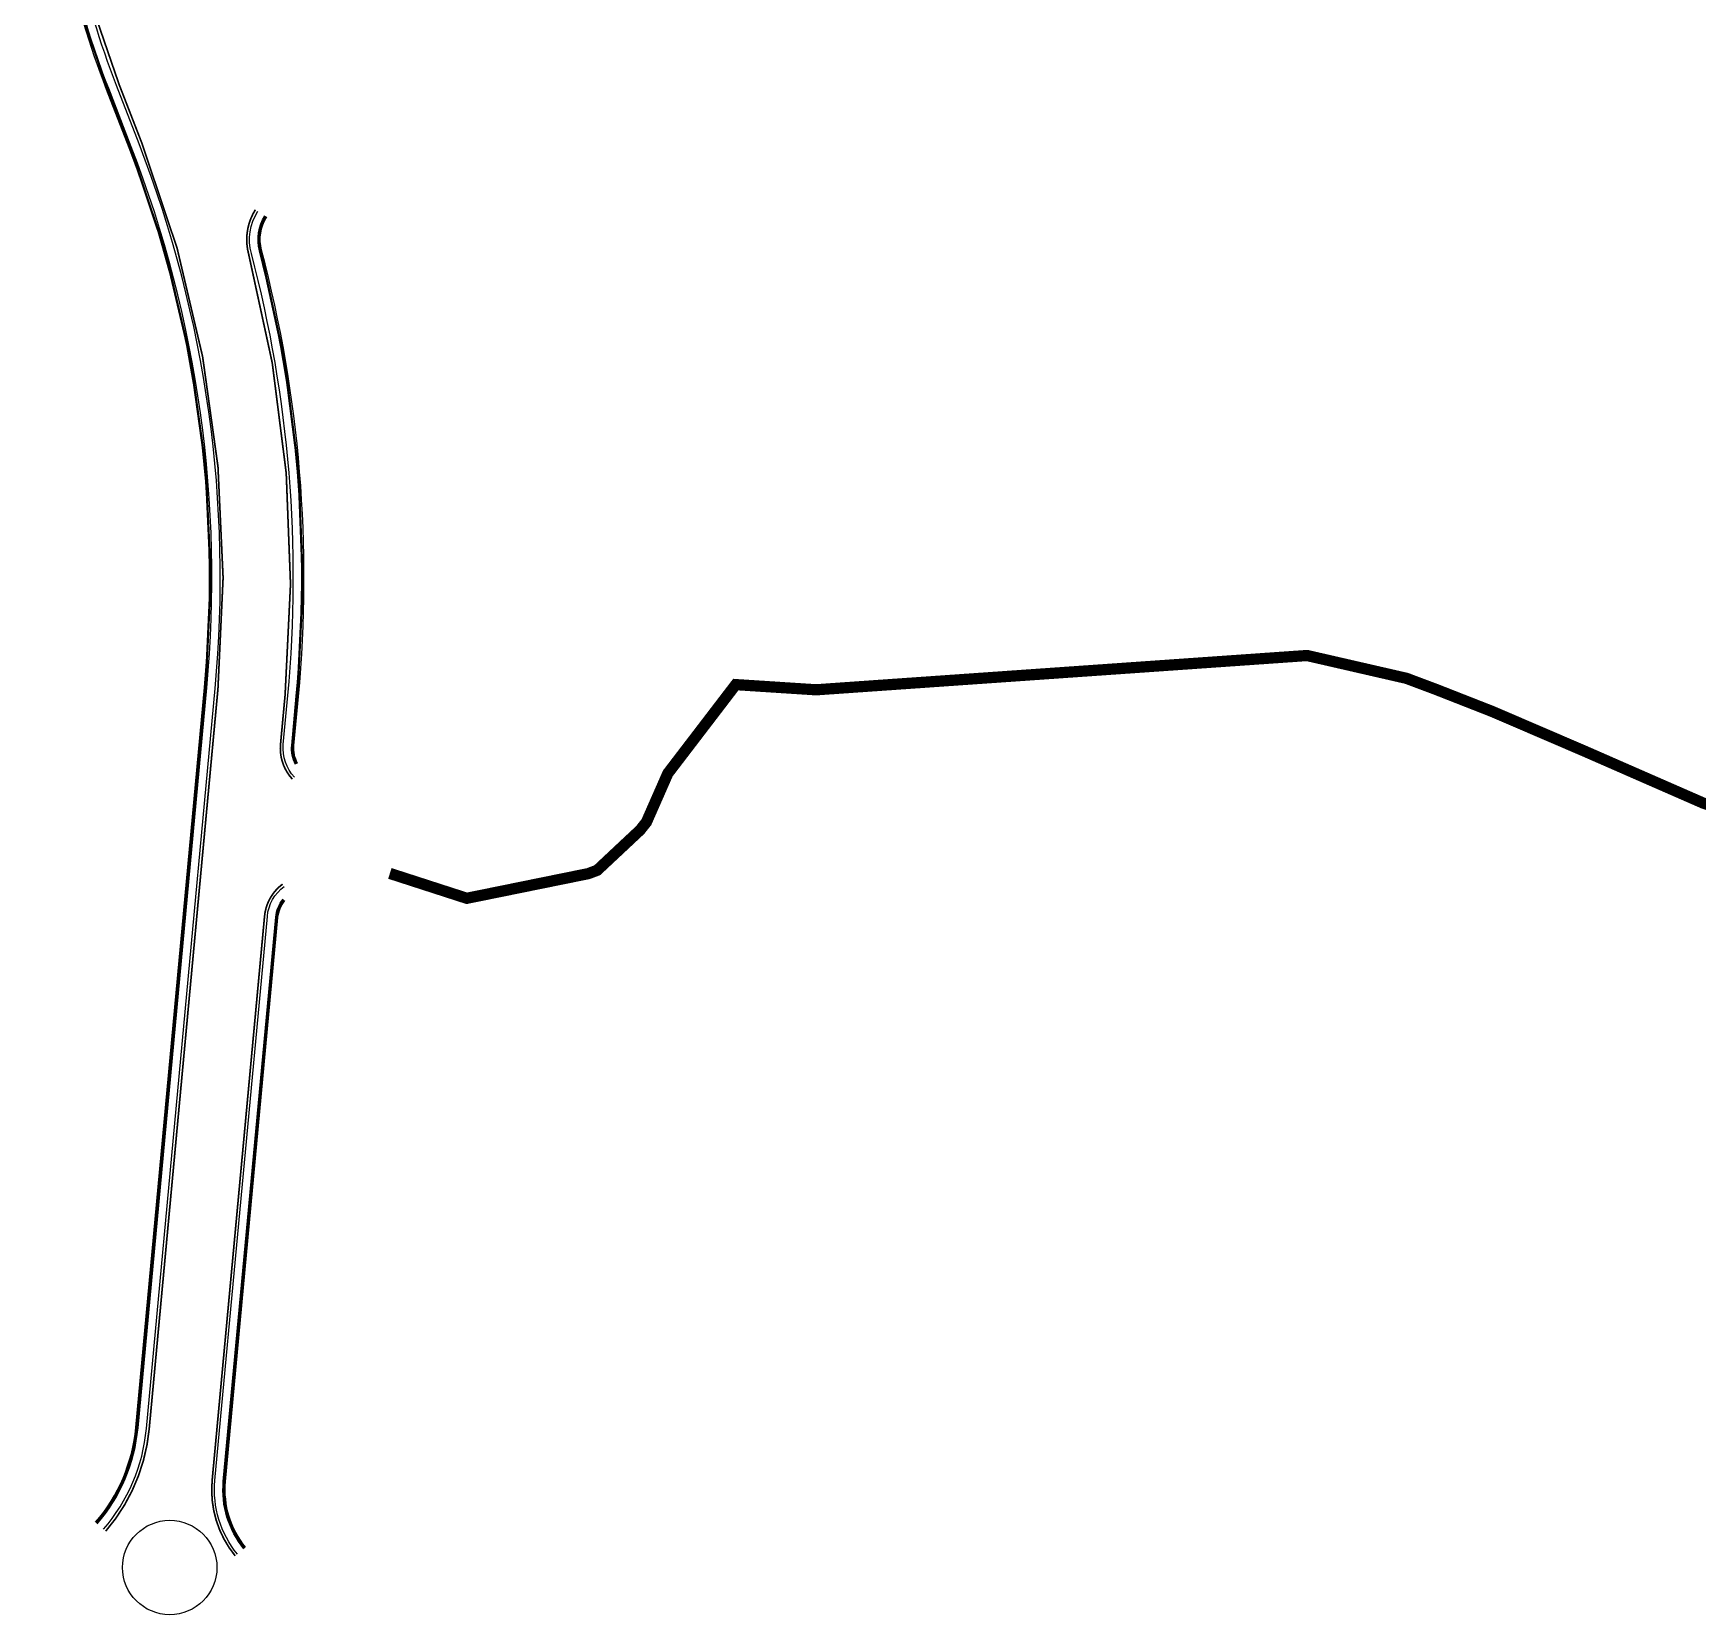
# Model space of a CAD drawing. Extents: x 230860 to 235519, y 342878 to 344985.
# Drawn here: x 232375 to 232523.1, y 342938.9 to 343079.6 of the extents above; entities that cross this region are included whole.
import ezdxf

# ---------------------------------------------------------------- set-up
doc = ezdxf.new("R2010")
doc.units = 0
doc.linetypes.add('HIDDEN2', pattern=[0.1875, 0.125, -0.0625])
for name, color, linetype in [('##L형측구', 8, 'Continuous'), ('##가장자리차선', 7, 'Continuous'), ('##보차도경계석', 30, 'Continuous'), ('도로시종점', 1, 'Continuous')]:
    doc.layers.add(name, color=color, linetype=linetype)
doc.layers.add('___농수로(기존라인)', color=8, linetype='Continuous', lineweight=0)

msp = doc.modelspace()

# ---------------------------------------------------------------- linework, layer by layer
at = {"layer": '##L형측구', "ltscale": 30, "flags": 128}
for points in [[(232381.228, 342946.482, 0.1558144), (232385.035, 342955.442), (232391.151, 343021.273, 0.1161617), (232384.386, 343069.744), (232382.377, 343074.926, -0.0775789), (232377.173, 343098.748, 0.2064812), (232375.444, 343102.09)], [(232381.228, 342946.482, 0.1558144), (232385.035, 342955.442), (232391.151, 343021.273, 0.1161617), (232384.386, 343069.744), (232382.377, 343074.926, -0.0775789), (232377.173, 343098.748, 0.2064812), (232375.444, 343102.09)], [(232381.228, 342946.482, 0.1558144), (232385.035, 342955.442), (232391.151, 343021.273, 0.1161617), (232384.386, 343069.744), (232382.377, 343074.926, -0.0775789), (232377.173, 343098.748, 0.2064812), (232375.444, 343102.09)], [(232398.203, 343013.399, -0.2134218), (232397.216, 343016.297), (232397.623, 343020.672, 0.087745), (232394.376, 343059.983, -0.209414), (232394.944, 343063.752)], [(232398.203, 343013.399, -0.2134218), (232397.216, 343016.297), (232397.623, 343020.672, 0.087745), (232394.376, 343059.983, -0.209414), (232394.944, 343063.752)], [(232398.203, 343013.399, -0.2134218), (232397.216, 343016.297), (232397.623, 343020.672, 0.087745), (232394.376, 343059.983, -0.209414), (232394.944, 343063.752)], [(232393.128, 342944.276, -0.1970832), (232391.133, 342950.807), (232395.796, 343001.01, -0.2134218), (232397.299, 343003.678)], [(232393.128, 342944.276, -0.1970832), (232391.133, 342950.807), (232395.796, 343001.01, -0.2134218), (232397.299, 343003.678)], [(232393.128, 342944.276, -0.1970832), (232391.133, 342950.807), (232395.796, 343001.01, -0.2134218), (232397.299, 343003.678)]]:
    msp.add_lwpolyline(points, format="xyb", dxfattribs=at)
at = {"layer": '##가장자리차선', "ltscale": 30, "const_width": 0.15, "flags": 128}
for points in [[(232381.417, 342946.319, 0.1558144), (232385.284, 342955.419), (232391.4, 343021.25, 0.1161617), (232384.62, 343069.835), (232382.61, 343075.016, -0.0775828), (232377.422, 343098.764, 0.2065453), (232375.603, 343102.283, 0.2065453)], [(232381.417, 342946.319, 0.1558144), (232385.284, 342955.419), (232391.4, 343021.25, 0.1161617), (232384.62, 343069.835), (232382.61, 343075.016, -0.0775828), (232377.422, 343098.764, 0.2065453), (232375.603, 343102.283, 0.2065453)], [(232381.417, 342946.319, 0.1558144), (232385.284, 342955.419), (232391.4, 343021.25, 0.1161617), (232384.62, 343069.835), (232382.61, 343075.016, -0.0775828), (232377.422, 343098.764, 0.2065453), (232375.603, 343102.283, 0.2065453)], [(232398.019, 343013.229, -0.2134218), (232396.968, 343016.321), (232397.374, 343020.695, 0.0877434), (232394.134, 343059.919, -0.209375), (232394.732, 343063.886, -0.209375)], [(232398.019, 343013.229, -0.2134218), (232396.968, 343016.321), (232397.374, 343020.695, 0.0877434), (232394.134, 343059.919, -0.209375), (232394.732, 343063.886, -0.209375)], [(232398.019, 343013.229, -0.2134218), (232396.968, 343016.321), (232397.374, 343020.695, 0.0877434), (232394.134, 343059.919, -0.209375), (232394.732, 343063.886, -0.209375)], [(232392.935, 342944.117, -0.1970832), (232390.884, 342950.83), (232395.547, 343001.033, -0.2134218), (232397.151, 343003.879, -0.2134218)], [(232392.935, 342944.117, -0.1970832), (232390.884, 342950.83), (232395.547, 343001.033, -0.2134218), (232397.151, 343003.879, -0.2134218)], [(232392.935, 342944.117, -0.1970832), (232390.884, 342950.83), (232395.547, 343001.033, -0.2134218), (232397.151, 343003.879, -0.2134218)]]:
    msp.add_lwpolyline(points, format="xyb", dxfattribs=at)
at = {"layer": '##보차도경계석', "ltscale": 30, "flags": 128}
for points in [[(232380.66, 342946.971, 0.1558144), (232384.289, 342955.512), (232390.404, 343021.343, 0.1161617), (232383.687, 343069.473), (232381.678, 343074.655, -0.0775669), (232376.424, 343098.699, 0.2062546), (232374.969, 343101.51)], [(232380.66, 342946.971, 0.1558144), (232384.289, 342955.512), (232390.404, 343021.343, 0.1161617), (232383.687, 343069.473), (232381.678, 343074.655, -0.0775669), (232376.424, 343098.699, 0.2062546), (232374.969, 343101.51)], [(232380.66, 342946.971, 0.1558144), (232384.289, 342955.512), (232390.404, 343021.343, 0.1161617), (232383.687, 343069.473), (232381.678, 343074.655, -0.0775669), (232376.424, 343098.699, 0.2062546), (232374.969, 343101.51)], [(232380.508, 342947.102, 0.1558144), (232384.089, 342955.53), (232390.205, 343021.361, 0.1161617), (232383.501, 343069.401), (232381.491, 343074.582, -0.0775636), (232376.225, 343098.686, 0.1481117), (232375.438, 343100.743, 0.1481117)], [(232380.508, 342947.102, 0.1558144), (232384.089, 342955.53), (232390.205, 343021.361, 0.1161617), (232383.501, 343069.401), (232381.491, 343074.582, -0.0775636), (232376.225, 343098.686, 0.1481117), (232375.438, 343100.743, 0.1481117)], [(232380.508, 342947.102, 0.1558144), (232384.089, 342955.53), (232390.205, 343021.361, 0.1161617), (232383.501, 343069.401), (232381.491, 343074.582, -0.0775636), (232376.225, 343098.686, 0.1481117), (232375.438, 343100.743, 0.1481117)], [(232398.308, 343014.531, -0.1474768), (232397.963, 343016.228), (232398.37, 343020.603, 0.0878593), (232395.088, 343060.224, -0.2063283), (232395.578, 343063.352)], [(232398.308, 343014.531, -0.1474768), (232397.963, 343016.228), (232398.37, 343020.603, 0.0878593), (232395.088, 343060.224, -0.2063283), (232395.578, 343063.352)], [(232398.308, 343014.531, -0.1474768), (232397.963, 343016.228), (232398.37, 343020.603, 0.0878593), (232395.088, 343060.224, -0.2063283), (232395.578, 343063.352)], [(232398.484, 343014.625, -0.1474768), (232398.162, 343016.21), (232398.569, 343020.584, 0.0878579), (232395.281, 343060.274, -0.206285), (232395.747, 343063.246)], [(232398.484, 343014.625, -0.1474768), (232398.162, 343016.21), (232398.569, 343020.584, 0.0878579), (232395.281, 343060.274, -0.206285), (232395.747, 343063.246)], [(232398.484, 343014.625, -0.1474768), (232398.162, 343016.21), (232398.569, 343020.584, 0.0878579), (232395.281, 343060.274, -0.206285), (232395.747, 343063.246)], [(232393.709, 342944.75, -0.1970832), (232391.879, 342950.738), (232396.543, 343000.941, -0.1474768), (232397.194, 343002.546)], [(232393.709, 342944.75, -0.1970832), (232391.879, 342950.738), (232396.543, 343000.941, -0.1474768), (232397.194, 343002.546)], [(232393.709, 342944.75, -0.1970832), (232391.879, 342950.738), (232396.543, 343000.941, -0.1474768), (232397.194, 343002.546)], [(232393.864, 342944.877, -0.1970832), (232392.079, 342950.719), (232396.742, 343000.922, -0.1474768), (232397.35, 343002.42)], [(232393.864, 342944.877, -0.1970832), (232392.079, 342950.719), (232396.742, 343000.922, -0.1474768), (232397.35, 343002.42)], [(232393.864, 342944.877, -0.1970832), (232392.079, 342950.719), (232396.742, 343000.922, -0.1474768), (232397.35, 343002.42)]]:
    msp.add_lwpolyline(points, format="xyb", dxfattribs=at)
at = {"layer": '##보차도경계석', "ltscale": 30, "const_width": 0.2, "flags": 128}
for points in [[(232380.584, 342947.037, 0.1558144), (232384.189, 342955.521), (232390.304, 343021.352, 0.1161617), (232383.594, 343069.437), (232381.585, 343074.618, -0.0775653), (232376.324, 343098.692, 0.1749248), (232375.251, 343101.113, 0.1749248)], [(232380.584, 342947.037, 0.1558144), (232384.189, 342955.521), (232390.304, 343021.352, 0.1161617), (232383.594, 343069.437), (232381.585, 343074.618, -0.0775653), (232376.324, 343098.692, 0.1749248), (232375.251, 343101.113, 0.1749248)], [(232380.584, 342947.037, 0.1558144), (232384.189, 342955.521), (232390.304, 343021.352, 0.1161617), (232383.594, 343069.437), (232381.585, 343074.618, -0.0775653), (232376.324, 343098.692, 0.1749248), (232375.251, 343101.113, 0.1749248)], [(232398.396, 343014.578, -0.1474768), (232398.063, 343016.219), (232398.469, 343020.594, 0.0878586), (232395.185, 343060.249, -0.2063071), (232395.663, 343063.299)], [(232398.396, 343014.578, -0.1474768), (232398.063, 343016.219), (232398.469, 343020.594, 0.0878586), (232395.185, 343060.249, -0.2063071), (232395.663, 343063.299)], [(232398.396, 343014.578, -0.1474768), (232398.063, 343016.219), (232398.469, 343020.594, 0.0878586), (232395.185, 343060.249, -0.2063071), (232395.663, 343063.299)], [(232393.786, 342944.814, -0.1970832), (232391.979, 342950.729), (232396.643, 343000.931, -0.1474768), (232397.272, 343002.483)], [(232393.786, 342944.814, -0.1970832), (232391.979, 342950.729), (232396.643, 343000.931, -0.1474768), (232397.272, 343002.483)], [(232393.786, 342944.814, -0.1970832), (232391.979, 342950.729), (232396.643, 343000.931, -0.1474768), (232397.272, 343002.483)]]:
    msp.add_lwpolyline(points, format="xyb", dxfattribs=at)
at = {"layer": '___농수로(기존라인)', "linetype": 'HIDDEN2', "ltscale": 2, "const_width": 1, "flags": 128}
msp.add_lwpolyline([(232726.296, 343041.814), (232725.301, 343037.349), (232723.376, 343033.205), (232720.858, 343028.581), (232719.192, 343027.397), (232717.378, 343026.435), (232714.046, 343025.325), (232703.64, 343022.524), (232696.888, 343021.198), (232692.931, 343019.965), (232687.519, 343018.197), (232682.285, 343015.839), (232678.967, 343014.204), (232676.327, 343013.107), (232674.574, 343012.616), (232669.878, 343012.056), (232659.904, 343011.968), (232656.95, 343012.619), (232652.693, 343013.386), (232648.972, 343013.118), (232645.098, 343011.354), (232643.372, 343010.818), (232617.108, 343011.559), (232606.351, 343011.704), (232592.802, 343011.303), (232582.416, 343010.916), (232573.73, 343009.774), (232564.034, 343008.219), (232556.512, 343006.943), (232550.682, 343006.431), (232544.915, 343006.459), (232537.948, 343007.096), (232531.516, 343008.668), (232526.794, 343009.958), (232523.527, 343011.105), (232512.876, 343015.766), (232504.801, 343019.236), (232499.836, 343021.183), (232497.164, 343022.188), (232488.309, 343024.22), (232444.625, 343021.17), (232437.476, 343021.632), (232431.435, 343013.737), (232429.528, 343009.401), (232428.97, 343008.695), (232425.146, 343005.113), (232424.353, 343004.815), (232413.545, 343002.619), (232406.697, 343004.834)], dxfattribs=at)
at = {"layer": '도로시종점'}
msp.add_circle((232387.11, 342943.081), 4.2, dxfattribs=at)

doc.saveas('drawing.dxf')
